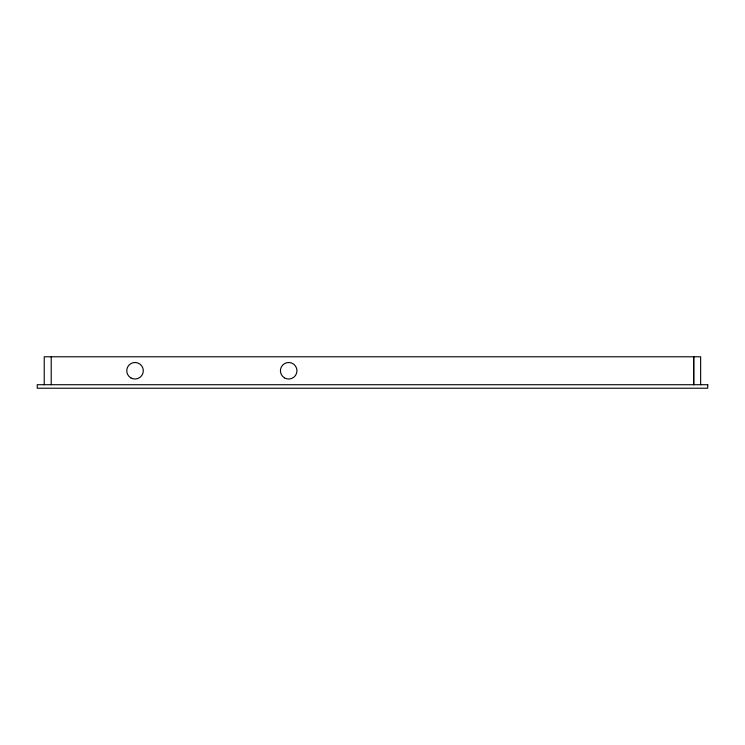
<?xml version="1.0" encoding="UTF-8"?>
<svg xmlns="http://www.w3.org/2000/svg" width="745" height="745" viewBox="0 0 745 745"><rect width="100%" height="100%" fill="white"/><g stroke="black" fill="none" stroke-linecap="round" stroke-linejoin="round"><path stroke-width="1.12" d="M700.645 384.718L700.645 356.781L44.234 356.781L44.234 384.718M693.781 356.781L693.781 384.718M693.66 356.781L693.66 384.718M51.219 356.781L51.219 384.718M707.75 384.718L37.25 384.718L37.25 388.219L707.75 388.219L707.75 384.718M284.553 377.92A8.27 8.27 0 0 0 296.957 370.749A8.27 8.27 0 0 0 284.553 363.588A8.27 8.27 0 0 0 284.553 377.92M130.897 377.92A8.27 8.27 0 0 0 143.301 370.749A8.27 8.27 0 0 0 130.897 363.588A8.27 8.27 0 0 0 130.897 377.92"/></g></svg>
